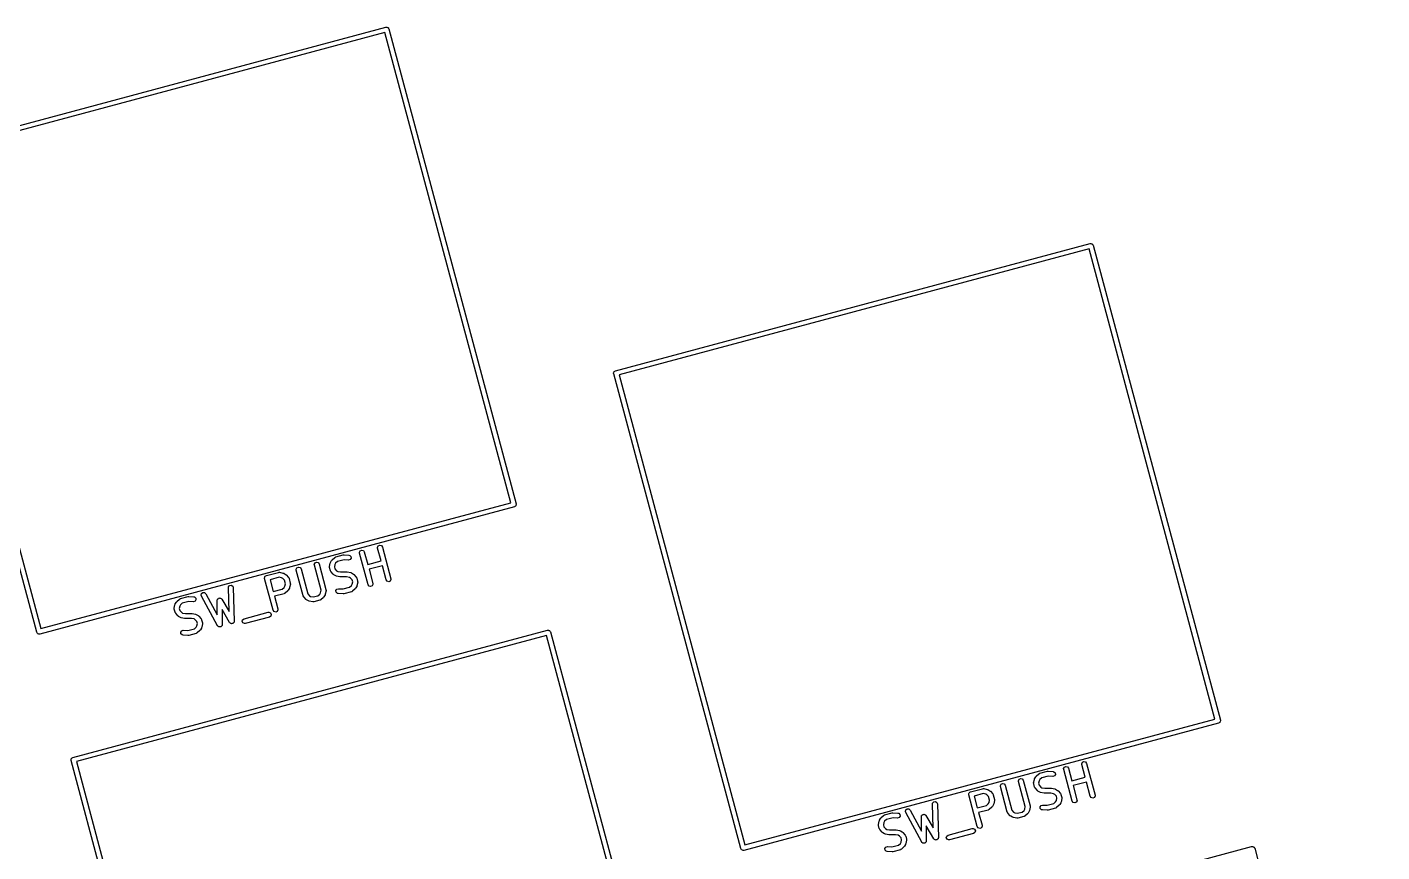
# Model space of a CAD drawing. Extents: x 43 to 269, y -130 to -26.
# Drawn here: x 222.45 to 263.8, y -51.71 to -26.55 of the extents above; entities that cross this region are included whole.
import ezdxf

# ---------------------------------------------------------------- set-up
doc = ezdxf.new("R2010")
doc.units = 0
doc.layers.add('BLACK', color=7, linetype='CONTINUOUS')

msp = doc.modelspace()

# ---------------------------------------------------------------- linework, layer by layer
at = {"layer": 'BLACK', "linetype": 'CONTINUOUS'}
for p, q in [((218.91, -30.4312), (233.399, -26.5489)), ((233.366, -26.7132), (219.022, -30.5567)), ((237.209, -41.0572), (233.366, -26.7132)), ((233.399, -26.5489), (233.409, -26.548)), ((233.409, -26.548), (233.412, -26.5466)), ((233.412, -26.5466), (233.415, -26.5475)), ((233.415, -26.5475), (233.425, -26.5466)), ((233.425, -26.5466), (233.443, -26.5549)), ((233.443, -26.5549), (233.462, -26.5599)), ((233.462, -26.5599), (233.466, -26.5655)), ((233.466, -26.5655), (233.472, -26.5683)), ((233.472, -26.5683), (233.48, -26.586)), ((233.48, -26.586), (233.491, -26.6019)), ((233.491, -26.6019), (237.373, -41.0908)), ((222.74, -45.0119), (218.857, -30.5231)), ((219.022, -30.5567), (222.865, -44.9007)), ((240.401, -37.0319), (254.89, -33.1496)), ((254.856, -33.3139), (240.512, -37.1574)), ((258.7, -47.6579), (254.856, -33.3139)), ((254.89, -33.1496), (254.9, -33.1488)), ((254.9, -33.1488), (254.903, -33.1474)), ((254.903, -33.1474), (254.906, -33.1482)), ((254.906, -33.1482), (254.916, -33.1474)), ((254.916, -33.1474), (254.934, -33.1556)), ((254.934, -33.1556), (254.952, -33.1606)), ((254.952, -33.1606), (254.956, -33.1662)), ((254.956, -33.1662), (254.962, -33.169)), ((254.962, -33.169), (254.971, -33.1867)), ((254.971, -33.1867), (254.982, -33.2027)), ((254.982, -33.2027), (258.864, -47.6916)), ((240.346, -37.0978), (240.354, -37.0802)), ((240.347, -37.1077), (240.346, -37.0978)), ((240.346, -37.1109), (240.347, -37.1077)), ((240.347, -37.1139), (240.346, -37.1109)), ((240.348, -37.1238), (240.347, -37.1139)), ((244.23, -51.6127), (240.348, -37.1238)), ((240.354, -37.0802), (240.359, -37.0613)), ((240.359, -37.0613), (240.365, -37.0575)), ((240.365, -37.0575), (240.367, -37.0513)), ((240.367, -37.0513), (240.385, -37.0431)), ((240.385, -37.0431), (240.401, -37.0319)), ((240.512, -37.1574), (244.356, -51.5014)), ((237.32, -41.1827), (222.831, -45.065)), ((222.865, -44.9007), (237.209, -41.0572)), ((237.336, -41.1715), (237.32, -41.1827)), ((237.354, -41.1633), (237.336, -41.1715)), ((237.357, -41.1571), (237.354, -41.1633)), ((237.362, -41.1533), (237.357, -41.1571)), ((237.367, -41.1344), (237.362, -41.1533)), ((237.376, -41.1168), (237.367, -41.1344)), ((237.373, -41.0908), (237.374, -41.1007)), ((237.374, -41.1007), (237.376, -41.1037)), ((237.376, -41.1037), (237.375, -41.1069)), ((237.375, -41.1069), (237.376, -41.1168)), ((232.591, -42.571), (232.613, -42.5245)), ((232.593, -42.597), (232.591, -42.571)), ((232.613, -42.5245), (232.659, -42.5029)), ((232.659, -42.5029), (232.709, -42.5161)), ((232.709, -42.5161), (232.738, -42.5582)), ((232.738, -42.5582), (232.842, -42.9457)), ((233.143, -42.4231), (233.165, -42.3766)), ((233.145, -42.4491), (233.143, -42.4231)), ((233.249, -42.8366), (233.145, -42.4491)), ((233.165, -42.3766), (233.211, -42.355)), ((233.211, -42.355), (233.261, -42.3682)), ((233.261, -42.3682), (233.29, -42.4103)), ((233.29, -42.4103), (233.549, -43.3762)), ((231.211, -42.9408), (231.233, -42.8943)), ((231.213, -42.9667), (231.211, -42.9408)), ((231.418, -43.7316), (231.213, -42.9667)), ((231.233, -42.8943), (231.279, -42.8726)), ((231.279, -42.8726), (231.329, -42.8859)), ((231.329, -42.8859), (231.358, -42.9279)), ((231.358, -42.9279), (231.568, -43.7098)), ((231.676, -43.0053), (231.697, -42.901)), ((231.697, -42.901), (231.705, -42.8802)), ((231.705, -42.8786), (231.739, -42.8202)), ((231.705, -42.8802), (231.705, -42.8786)), ((231.739, -42.8202), (231.753, -42.8031)), ((231.753, -42.8031), (231.754, -42.8016)), ((231.754, -42.8016), (231.834, -42.731)), ((231.841, -42.943), (231.826, -43.0181)), ((231.834, -42.731), (231.856, -42.7173)), ((231.863, -42.9058), (231.841, -42.943)), ((231.856, -42.7173), (231.861, -42.7172)), ((231.861, -42.7172), (231.864, -42.7146)), ((231.92, -42.855), (231.863, -42.9058)), ((231.864, -42.7146), (232.094, -42.653)), ((232.121, -42.8011), (231.92, -42.855)), ((232.094, -42.653), (232.117, -42.6511)), ((232.117, -42.6511), (232.118, -42.6506)), ((232.118, -42.6506), (232.268, -42.6596)), ((232.26, -42.8094), (232.121, -42.8011)), ((232.309, -42.7947), (232.26, -42.8094)), ((232.268, -42.6596), (232.294, -42.6657)), ((232.294, -42.6657), (232.331, -42.7009)), ((232.337, -42.7519), (232.309, -42.7947)), ((232.331, -42.7009), (232.337, -42.7519)), ((232.852, -43.5629), (232.593, -42.597)), ((232.842, -42.9457), (233.249, -42.8366)), ((233.288, -42.9815), (232.881, -43.0906)), ((233.404, -43.415), (233.288, -42.9815)), ((229.693, -43.3475), (229.701, -43.3298)), ((229.694, -43.3573), (229.693, -43.3475)), ((229.693, -43.3606), (229.694, -43.3573)), ((229.695, -43.3636), (229.693, -43.3606)), ((229.695, -43.3734), (229.695, -43.3636)), ((229.954, -44.3394), (229.695, -43.3734)), ((229.701, -43.3298), (229.706, -43.311)), ((229.706, -43.311), (229.712, -43.3071)), ((229.712, -43.3071), (229.715, -43.301)), ((229.715, -43.301), (229.732, -43.2928)), ((229.732, -43.2928), (229.748, -43.2816)), ((229.748, -43.2816), (230.116, -43.183)), ((230.138, -43.3325), (229.86, -43.4071)), ((229.86, -43.4071), (229.956, -43.7681)), ((230.116, -43.183), (230.142, -43.1807)), ((230.213, -43.3478), (230.138, -43.3325)), ((230.142, -43.1807), (230.146, -43.1826)), ((230.146, -43.1826), (230.151, -43.182)), ((230.151, -43.182), (230.255, -43.2033)), ((230.25, -43.3693), (230.213, -43.3478)), ((230.301, -43.4266), (230.25, -43.3693)), ((230.255, -43.2033), (230.276, -43.2115)), ((230.276, -43.2115), (230.278, -43.2118)), ((230.278, -43.2118), (230.336, -43.2455)), ((230.336, -43.2455), (230.353, -43.2599)), ((230.353, -43.2599), (230.355, -43.2607)), ((230.355, -43.2607), (230.425, -43.3404)), ((230.425, -43.3404), (230.439, -43.3625)), ((230.439, -43.3625), (230.439, -43.367)), ((230.439, -43.367), (230.442, -43.3707)), ((230.442, -43.3707), (230.479, -43.5087)), ((230.659, -43.0887), (230.681, -43.0422)), ((230.661, -43.1146), (230.659, -43.0887)), ((230.871, -43.8966), (230.661, -43.1146)), ((230.681, -43.0422), (230.727, -43.0205)), ((230.727, -43.0205), (230.777, -43.0338)), ((230.777, -43.0338), (230.806, -43.0758)), ((230.806, -43.0758), (231.011, -43.8406)), ((231.674, -43.0138), (231.676, -43.0098)), ((231.677, -43.0398), (231.674, -43.0138)), ((231.676, -43.0098), (231.676, -43.0053)), ((231.701, -43.1318), (231.677, -43.0398)), ((231.704, -43.1354), (231.701, -43.1318)), ((231.704, -43.1399), (231.704, -43.1354)), ((231.718, -43.1621), (231.704, -43.1399)), ((231.788, -43.2418), (231.718, -43.1621)), ((231.79, -43.2426), (231.788, -43.2418)), ((231.807, -43.257), (231.79, -43.2426)), ((231.865, -43.2907), (231.807, -43.257)), ((231.826, -43.0181), (231.842, -43.0759)), ((231.842, -43.0759), (231.892, -43.1332)), ((231.867, -43.2909), (231.865, -43.2907)), ((231.888, -43.2992), (231.867, -43.2909)), ((231.992, -43.3205), (231.888, -43.2992)), ((231.892, -43.1332), (231.93, -43.1547)), ((231.93, -43.1547), (232.014, -43.1719)), ((231.995, -43.32), (231.992, -43.3205)), ((232.008, -43.322), (231.995, -43.32)), ((232.196, -43.3189), (232.008, -43.322)), ((232.014, -43.1719), (232.202, -43.1688)), ((232.281, -43.3361), (232.196, -43.3189)), ((232.202, -43.1688), (232.215, -43.1708)), ((232.215, -43.1708), (232.218, -43.1703)), ((232.218, -43.1703), (232.323, -43.1916)), ((232.318, -43.3576), (232.281, -43.3361)), ((232.369, -43.4149), (232.318, -43.3576)), ((232.323, -43.1916), (232.343, -43.1999)), ((232.343, -43.1999), (232.345, -43.2001)), ((232.345, -43.2001), (232.403, -43.2338)), ((232.384, -43.4727), (232.369, -43.4149)), ((232.403, -43.2338), (232.421, -43.2482)), ((232.421, -43.2482), (232.422, -43.249)), ((232.422, -43.249), (232.493, -43.3287)), ((232.493, -43.3287), (232.506, -43.3509)), ((232.506, -43.3509), (232.506, -43.3554)), ((232.506, -43.3554), (232.509, -43.359)), ((232.509, -43.359), (232.534, -43.451)), ((232.881, -43.0906), (232.997, -43.5241)), ((233.433, -43.457), (233.404, -43.415)), ((233.551, -43.4021), (233.529, -43.4486)), ((233.549, -43.3762), (233.551, -43.4021)), ((227.772, -43.8324), (227.812, -43.8005)), ((227.812, -43.8005), (227.864, -43.8019)), ((227.864, -43.8019), (227.902, -43.836)), ((228.589, -43.6519), (228.593, -43.6262)), ((228.609, -44.3824), (228.589, -43.6519)), ((228.593, -43.6262), (228.625, -43.5859)), ((228.625, -43.5859), (228.675, -43.5756)), ((228.675, -43.5756), (228.72, -43.6)), ((228.72, -43.6), (228.739, -43.6477)), ((228.739, -43.6477), (228.768, -44.6753)), ((229.956, -43.7681), (230.235, -43.6935)), ((230.235, -43.6935), (230.292, -43.6427)), ((230.292, -43.6427), (230.314, -43.6055)), ((230.321, -43.8175), (230.299, -43.8311)), ((230.329, -43.5304), (230.301, -43.4266)), ((230.314, -43.6055), (230.329, -43.5304)), ((230.401, -43.7469), (230.321, -43.8175)), ((230.402, -43.7454), (230.401, -43.7469)), ((230.416, -43.7282), (230.402, -43.7454)), ((230.45, -43.6699), (230.416, -43.7282)), ((230.458, -43.6475), (230.45, -43.6683)), ((230.45, -43.6683), (230.45, -43.6699)), ((230.48, -43.5431), (230.458, -43.6475)), ((230.479, -43.5087), (230.481, -43.5346)), ((230.481, -43.5346), (230.479, -43.5387)), ((230.479, -43.5387), (230.48, -43.5431)), ((231.381, -43.8438), (231.403, -43.8066)), ((231.403, -43.8066), (231.418, -43.7316)), ((231.569, -43.7443), (231.547, -43.8486)), ((231.568, -43.7098), (231.57, -43.7358)), ((231.57, -43.7358), (231.568, -43.7399)), ((231.568, -43.7399), (231.569, -43.7443)), ((231.873, -43.7389), (231.902, -43.6961)), ((231.879, -43.7899), (231.873, -43.7389)), ((231.916, -43.8251), (231.879, -43.7899)), ((231.902, -43.6961), (231.951, -43.6815)), ((231.942, -43.8312), (231.916, -43.8251)), ((231.951, -43.6815), (232.089, -43.6897)), ((232.089, -43.6897), (232.29, -43.6359)), ((232.346, -43.7762), (232.116, -43.8378)), ((232.29, -43.6359), (232.347, -43.585)), ((232.35, -43.7736), (232.346, -43.7762)), ((232.347, -43.585), (232.369, -43.5478)), ((232.354, -43.7735), (232.35, -43.7736)), ((232.376, -43.7598), (232.354, -43.7735)), ((232.369, -43.5478), (232.384, -43.4727)), ((232.456, -43.6892), (232.376, -43.7598)), ((232.457, -43.6877), (232.456, -43.6892)), ((232.471, -43.6706), (232.457, -43.6877)), ((232.505, -43.6123), (232.471, -43.6706)), ((232.513, -43.5898), (232.505, -43.6106)), ((232.505, -43.6106), (232.505, -43.6123)), ((232.535, -43.4855), (232.513, -43.5898)), ((232.534, -43.451), (232.536, -43.477)), ((232.536, -43.477), (232.534, -43.481)), ((232.534, -43.481), (232.535, -43.4855)), ((232.881, -43.6049), (232.852, -43.5629)), ((232.931, -43.6182), (232.881, -43.6049)), ((232.977, -43.5965), (232.931, -43.6182)), ((232.999, -43.55), (232.977, -43.5965)), ((232.997, -43.5241), (232.999, -43.55)), ((233.483, -43.4703), (233.433, -43.457)), ((233.529, -43.4486), (233.483, -43.4703)), ((226.938, -44.2748), (226.959, -44.1705)), ((226.959, -44.1705), (226.967, -44.1496)), ((226.967, -44.1496), (226.968, -44.148)), ((226.968, -44.148), (227.001, -44.0897)), ((227.001, -44.0897), (227.016, -44.0725)), ((227.016, -44.0725), (227.017, -44.0711)), ((227.017, -44.0711), (227.096, -44.0004)), ((227.104, -44.2125), (227.088, -44.2875)), ((227.096, -44.0004), (227.118, -43.9868)), ((227.125, -44.1752), (227.104, -44.2125)), ((227.118, -43.9868), (227.123, -43.9867)), ((227.123, -43.9867), (227.127, -43.9841)), ((227.183, -44.1244), (227.125, -44.1752)), ((227.127, -43.9841), (227.357, -43.9225)), ((227.384, -44.0705), (227.183, -44.1244)), ((227.357, -43.9225), (227.379, -43.9205)), ((227.379, -43.9205), (227.381, -43.92)), ((227.381, -43.92), (227.531, -43.9291)), ((227.522, -44.0788), (227.384, -44.0705)), ((227.571, -44.0642), (227.522, -44.0788)), ((227.531, -43.9291), (227.556, -43.9351)), ((227.556, -43.9351), (227.593, -43.9704)), ((227.599, -44.0214), (227.571, -44.0642)), ((227.593, -43.9704), (227.599, -44.0214)), ((227.762, -43.8826), (227.772, -43.8324)), ((227.77, -43.9073), (227.762, -43.8826)), ((228.259, -44.8116), (227.77, -43.9073)), ((227.902, -43.836), (228.249, -44.4788)), ((228.249, -44.0368), (228.253, -44.0112)), ((228.249, -44.4788), (228.249, -44.0368)), ((228.253, -44.0112), (228.258, -44.0059)), ((228.258, -44.0059), (228.259, -43.9991)), ((228.259, -43.9991), (228.274, -43.9867)), ((228.274, -43.9867), (228.286, -43.9718)), ((228.286, -43.9718), (228.293, -43.9706)), ((228.293, -43.9706), (228.298, -43.9662)), ((228.298, -43.9662), (228.318, -43.9662)), ((228.318, -43.9662), (228.337, -43.9628)), ((228.337, -43.9628), (228.343, -43.9663)), ((228.343, -43.9663), (228.35, -43.9663)), ((228.35, -43.9663), (228.365, -43.9788)), ((228.365, -43.9788), (228.381, -43.9884)), ((228.381, -43.9884), (228.384, -43.9949)), ((228.384, -43.9949), (228.389, -43.9993)), ((228.389, -43.9993), (228.609, -44.3824)), ((230.291, -43.8338), (229.995, -43.913)), ((229.995, -43.913), (230.099, -44.3005)), ((230.294, -43.8313), (230.291, -43.8338)), ((230.299, -43.8311), (230.294, -43.8313)), ((230.873, -43.9002), (230.871, -43.8966)), ((230.874, -43.9047), (230.873, -43.9002)), ((230.887, -43.9269), (230.874, -43.9047)), ((230.958, -44.0066), (230.887, -43.9269)), ((230.959, -44.0074), (230.958, -44.0066)), ((230.976, -44.0218), (230.959, -44.0074)), ((231.035, -44.0554), (230.976, -44.0218)), ((231.011, -43.8406), (231.062, -43.8979)), ((231.036, -44.0557), (231.035, -44.0554)), ((231.057, -44.064), (231.036, -44.0557)), ((231.162, -44.0853), (231.057, -44.064)), ((231.062, -43.8979), (231.099, -43.9195)), ((231.099, -43.9195), (231.174, -43.9348)), ((231.166, -44.0847), (231.162, -44.0853)), ((231.17, -44.0865), (231.166, -44.0847)), ((231.196, -44.0843), (231.17, -44.0865)), ((231.174, -43.9348), (231.324, -43.8947)), ((231.38, -44.035), (231.196, -44.0843)), ((231.324, -43.8947), (231.381, -43.8438)), ((231.384, -44.0324), (231.38, -44.035)), ((231.388, -44.0323), (231.384, -44.0324)), ((231.41, -44.0187), (231.388, -44.0323)), ((231.49, -43.948), (231.41, -44.0187)), ((231.491, -43.9466), (231.49, -43.948)), ((231.505, -43.9294), (231.491, -43.9466)), ((231.539, -43.8711), (231.505, -43.9294)), ((231.547, -43.8486), (231.539, -43.8695)), ((231.539, -43.8695), (231.539, -43.8711)), ((232.092, -43.8402), (231.942, -43.8312)), ((232.094, -43.8397), (232.092, -43.8402)), ((232.116, -43.8378), (232.094, -43.8397)), ((226.937, -44.2833), (226.939, -44.2792)), ((226.939, -44.3092), (226.937, -44.2833)), ((226.939, -44.2792), (226.938, -44.2748)), ((226.964, -44.4012), (226.939, -44.3092)), ((226.966, -44.4049), (226.964, -44.4012)), ((226.966, -44.4094), (226.966, -44.4049)), ((226.98, -44.4316), (226.966, -44.4094)), ((227.051, -44.5112), (226.98, -44.4316)), ((227.052, -44.512), (227.051, -44.5112)), ((227.069, -44.5264), (227.052, -44.512)), ((227.127, -44.5601), (227.069, -44.5264)), ((227.088, -44.2875), (227.104, -44.3453)), ((227.104, -44.3453), (227.155, -44.4026)), ((227.129, -44.5604), (227.127, -44.5601)), ((227.15, -44.5686), (227.129, -44.5604)), ((227.254, -44.59), (227.15, -44.5686)), ((227.155, -44.4026), (227.192, -44.4241)), ((227.192, -44.4241), (227.276, -44.4414)), ((227.258, -44.5895), (227.254, -44.59)), ((227.271, -44.5915), (227.258, -44.5895)), ((227.459, -44.5883), (227.271, -44.5915)), ((227.276, -44.4414), (227.464, -44.4382)), ((227.543, -44.6056), (227.459, -44.5883)), ((227.464, -44.4382), (227.477, -44.4402)), ((227.477, -44.4402), (227.481, -44.4397)), ((227.481, -44.4397), (227.585, -44.4611)), ((227.58, -44.6271), (227.543, -44.6056)), ((227.631, -44.6844), (227.58, -44.6271)), ((227.585, -44.4611), (227.606, -44.4693)), ((227.606, -44.4693), (227.607, -44.4696)), ((227.607, -44.4696), (227.666, -44.5033)), ((227.666, -44.5033), (227.683, -44.5177)), ((227.683, -44.5177), (227.684, -44.5185)), ((227.684, -44.5185), (227.755, -44.5981)), ((227.755, -44.5981), (227.769, -44.6203)), ((227.769, -44.6203), (227.769, -44.6248)), ((227.769, -44.6248), (227.771, -44.6285)), ((227.771, -44.6285), (227.796, -44.7205)), ((228.628, -44.7148), (228.399, -44.3179)), ((228.399, -44.3179), (228.4, -44.7759)), ((229.011, -44.6773), (229.024, -44.6277)), ((229.024, -44.6277), (229.066, -44.5983)), ((229.066, -44.5983), (229.802, -44.4011)), ((229.841, -44.546), (229.105, -44.7432)), ((229.802, -44.4011), (229.828, -44.3989)), ((229.828, -44.3989), (229.874, -44.4205)), ((229.883, -44.5166), (229.841, -44.546)), ((229.874, -44.4205), (229.896, -44.467)), ((229.896, -44.467), (229.883, -44.5166)), ((229.984, -44.3814), (229.954, -44.3394)), ((230.033, -44.3947), (229.984, -44.3814)), ((230.08, -44.373), (230.033, -44.3947)), ((230.101, -44.3265), (230.08, -44.373)), ((230.099, -44.3005), (230.101, -44.3265)), ((222.751, -45.0279), (222.74, -45.0119)), ((222.759, -45.0456), (222.751, -45.0279)), ((222.765, -45.0484), (222.759, -45.0456)), ((222.769, -45.054), (222.765, -45.0484)), ((222.788, -45.059), (222.769, -45.054)), ((222.806, -45.0672), (222.788, -45.059)), ((222.815, -45.0664), (222.806, -45.0672)), ((222.819, -45.0672), (222.815, -45.0664)), ((222.822, -45.0658), (222.819, -45.0672)), ((222.831, -45.065), (222.822, -45.0658)), ((223.841, -48.8321), (238.33, -44.9498)), ((227.136, -45.0083), (227.164, -44.9655)), ((227.141, -45.0593), (227.136, -45.0083)), ((227.179, -45.0946), (227.141, -45.0593)), ((227.164, -44.9655), (227.213, -44.9509)), ((227.213, -44.9509), (227.351, -44.9592)), ((227.351, -44.9592), (227.552, -44.9053)), ((227.608, -45.0456), (227.378, -45.1072)), ((227.552, -44.9053), (227.61, -44.8545)), ((227.612, -45.043), (227.608, -45.0456)), ((227.61, -44.8545), (227.631, -44.8172)), ((227.616, -45.0429), (227.612, -45.043)), ((227.639, -45.0293), (227.616, -45.0429)), ((227.647, -44.7422), (227.631, -44.6844)), ((227.631, -44.8172), (227.647, -44.7422)), ((227.718, -44.9586), (227.639, -45.0293)), ((227.719, -44.9572), (227.718, -44.9586)), ((227.733, -44.94), (227.719, -44.9572)), ((227.767, -44.8817), (227.733, -44.94)), ((227.776, -44.8592), (227.767, -44.8801)), ((227.767, -44.8801), (227.767, -44.8817)), ((227.797, -44.7549), (227.776, -44.8592)), ((227.796, -44.7205), (227.798, -44.7464)), ((227.798, -44.7464), (227.796, -44.7505)), ((227.796, -44.7505), (227.797, -44.7549)), ((228.265, -44.8169), (228.259, -44.8116)), ((228.267, -44.8242), (228.265, -44.8169)), ((228.283, -44.8334), (228.267, -44.8242)), ((228.297, -44.8457), (228.283, -44.8334)), ((228.305, -44.8459), (228.297, -44.8457)), ((228.312, -44.8498), (228.305, -44.8459)), ((228.33, -44.8466), (228.312, -44.8498)), ((228.348, -44.8471), (228.33, -44.8466)), ((228.355, -44.8422), (228.348, -44.8471)), ((228.362, -44.8409), (228.355, -44.8422)), ((228.374, -44.8267), (228.362, -44.8409)), ((228.389, -44.8153), (228.374, -44.8267)), ((228.39, -44.8076), (228.389, -44.8153)), ((228.395, -44.8015), (228.39, -44.8076)), ((228.4, -44.7759), (228.395, -44.8015)), ((228.634, -44.7199), (228.628, -44.7148)), ((228.637, -44.7272), (228.634, -44.7199)), ((228.653, -44.7359), (228.637, -44.7272)), ((228.667, -44.7478), (228.653, -44.7359)), ((228.675, -44.7478), (228.667, -44.7478)), ((228.682, -44.7516), (228.675, -44.7478)), ((228.7, -44.7479), (228.682, -44.7516)), ((228.718, -44.7479), (228.7, -44.7479)), ((228.724, -44.7428), (228.718, -44.7479)), ((228.732, -44.7412), (228.724, -44.7428)), ((228.744, -44.7268), (228.732, -44.7412)), ((228.758, -44.7149), (228.744, -44.7268)), ((228.759, -44.7072), (228.758, -44.7149)), ((228.764, -44.701), (228.759, -44.7072)), ((228.768, -44.6753), (228.764, -44.701)), ((229.032, -44.7238), (229.011, -44.6773)), ((229.079, -44.7455), (229.032, -44.7238)), ((229.105, -44.7432), (229.079, -44.7455)), ((238.33, -44.9498), (238.34, -44.9489)), ((238.34, -44.9489), (238.343, -44.9475)), ((238.343, -44.9475), (238.346, -44.9484)), ((238.346, -44.9484), (238.356, -44.9475)), ((238.356, -44.9475), (238.373, -44.9558)), ((238.373, -44.9558), (238.392, -44.9608)), ((238.392, -44.9608), (238.396, -44.9663)), ((238.396, -44.9663), (238.402, -44.9692)), ((238.402, -44.9692), (238.41, -44.9869)), ((238.41, -44.9869), (238.422, -45.0028)), ((238.422, -45.0028), (242.304, -59.4917)), ((238.296, -45.1141), (223.952, -48.9576)), ((227.204, -45.1006), (227.179, -45.0946)), ((227.354, -45.1097), (227.204, -45.1006)), ((227.356, -45.1092), (227.354, -45.1097)), ((227.378, -45.1072), (227.356, -45.1092)), ((242.14, -59.4581), (238.296, -45.1141)), ((258.811, -47.7834), (244.322, -51.6657)), ((244.356, -51.5014), (258.7, -47.6579)), ((258.827, -47.7722), (258.811, -47.7834)), ((258.845, -47.764), (258.827, -47.7722)), ((258.848, -47.7579), (258.845, -47.764)), ((258.853, -47.754), (258.848, -47.7579)), ((258.858, -47.7352), (258.853, -47.754)), ((258.866, -47.7175), (258.858, -47.7352)), ((258.864, -47.6916), (258.865, -47.7014)), ((258.865, -47.7014), (258.866, -47.7044)), ((258.866, -47.7044), (258.865, -47.7076)), ((258.865, -47.7076), (258.866, -47.7175)), ((223.786, -48.898), (223.794, -48.8803)), ((223.786, -48.9078), (223.786, -48.898)), ((223.786, -48.9111), (223.786, -48.9078)), ((223.787, -48.9141), (223.786, -48.9111)), ((223.788, -48.9239), (223.787, -48.9141)), ((227.67, -63.4128), (223.788, -48.9239)), ((223.794, -48.8803), (223.799, -48.8615)), ((223.799, -48.8615), (223.804, -48.8576)), ((223.804, -48.8576), (223.807, -48.8515)), ((223.807, -48.8515), (223.825, -48.8433)), ((223.825, -48.8433), (223.841, -48.8321)), ((223.952, -48.9576), (227.796, -63.3016)), ((254.082, -49.1718), (254.103, -49.1253)), ((254.084, -49.1977), (254.082, -49.1718)), ((254.343, -50.1636), (254.084, -49.1977)), ((254.103, -49.1253), (254.15, -49.1036)), ((254.15, -49.1036), (254.199, -49.1169)), ((254.199, -49.1169), (254.229, -49.1589)), ((254.229, -49.1589), (254.333, -49.5464)), ((254.634, -49.0239), (254.655, -48.9774)), ((254.636, -49.0498), (254.634, -49.0239)), ((254.74, -49.4373), (254.636, -49.0498)), ((254.655, -48.9774), (254.702, -48.9557)), ((254.702, -48.9557), (254.751, -48.969)), ((254.751, -48.969), (254.781, -49.011)), ((254.781, -49.011), (255.04, -49.9769)), ((252.702, -49.5415), (252.723, -49.495)), ((252.704, -49.5674), (252.702, -49.5415)), ((252.909, -50.3323), (252.704, -49.5674)), ((252.723, -49.495), (252.77, -49.4733)), ((252.77, -49.4733), (252.819, -49.4866)), ((252.819, -49.4866), (252.849, -49.5286)), ((252.849, -49.5286), (253.058, -50.3106)), ((253.165, -49.6146), (253.167, -49.6105)), ((253.167, -49.6405), (253.165, -49.6146)), ((253.166, -49.6061), (253.188, -49.5017)), ((253.167, -49.6105), (253.166, -49.6061)), ((253.188, -49.5017), (253.196, -49.4809)), ((253.196, -49.4793), (253.23, -49.421)), ((253.196, -49.4809), (253.196, -49.4793)), ((253.23, -49.421), (253.244, -49.4038)), ((253.244, -49.4038), (253.245, -49.4023)), ((253.245, -49.4023), (253.325, -49.3317)), ((253.332, -49.5437), (253.317, -49.6188)), ((253.317, -49.6188), (253.332, -49.6766)), ((253.325, -49.3317), (253.347, -49.3181)), ((253.354, -49.5065), (253.332, -49.5437)), ((253.347, -49.3181), (253.351, -49.3179)), ((253.351, -49.3179), (253.355, -49.3154)), ((253.411, -49.4557), (253.354, -49.5065)), ((253.355, -49.3154), (253.585, -49.2537)), ((253.612, -49.4018), (253.411, -49.4557)), ((253.585, -49.2537), (253.607, -49.2518)), ((253.607, -49.2518), (253.609, -49.2513)), ((253.609, -49.2513), (253.759, -49.2603)), ((253.75, -49.4101), (253.612, -49.4018)), ((253.799, -49.3954), (253.75, -49.4101)), ((253.759, -49.2603), (253.784, -49.2664)), ((253.784, -49.2664), (253.822, -49.3017)), ((253.828, -49.3526), (253.799, -49.3954)), ((253.822, -49.3017), (253.828, -49.3526)), ((254.333, -49.5464), (254.74, -49.4373)), ((254.778, -49.5822), (254.371, -49.6913)), ((254.895, -50.0157), (254.778, -49.5822)), ((251.184, -49.9482), (251.192, -49.9305)), ((251.185, -49.9581), (251.184, -49.9482)), ((251.184, -49.9613), (251.185, -49.9581)), ((251.185, -49.9643), (251.184, -49.9613)), ((251.186, -49.9742), (251.185, -49.9643)), ((251.445, -50.9401), (251.186, -49.9742)), ((251.192, -49.9305), (251.197, -49.9117)), ((251.197, -49.9117), (251.203, -49.9078)), ((251.203, -49.9078), (251.205, -49.9017)), ((251.205, -49.9017), (251.223, -49.8935)), ((251.223, -49.8935), (251.239, -49.8823)), ((251.239, -49.8823), (251.607, -49.7837)), ((251.629, -49.9332), (251.35, -50.0078)), ((251.35, -50.0078), (251.447, -50.3689)), ((251.607, -49.7837), (251.633, -49.7814)), ((251.704, -49.9485), (251.629, -49.9332)), ((251.633, -49.7814), (251.637, -49.7833)), ((251.637, -49.7833), (251.642, -49.7827)), ((251.642, -49.7827), (251.746, -49.804)), ((251.741, -49.97), (251.704, -49.9485)), ((251.792, -50.0273), (251.741, -49.97)), ((251.746, -49.804), (251.767, -49.8123)), ((251.767, -49.8123), (251.768, -49.8125)), ((251.768, -49.8125), (251.827, -49.8462)), ((251.82, -50.1311), (251.792, -50.0273)), ((251.827, -49.8462), (251.844, -49.8606)), ((251.844, -49.8606), (251.845, -49.8614)), ((251.845, -49.8614), (251.916, -49.9411)), ((251.916, -49.9411), (251.93, -49.9633)), ((251.93, -49.9633), (251.93, -49.9678)), ((251.93, -49.9678), (251.932, -49.9714)), ((251.932, -49.9714), (251.969, -50.1094)), ((252.15, -49.6894), (252.171, -49.6429)), ((252.152, -49.7153), (252.15, -49.6894)), ((252.362, -50.4973), (252.152, -49.7153)), ((252.171, -49.6429), (252.218, -49.6212)), ((252.218, -49.6212), (252.267, -49.6345)), ((252.267, -49.6345), (252.297, -49.6765)), ((252.297, -49.6765), (252.502, -50.4414)), ((253.192, -49.7325), (253.167, -49.6405)), ((253.194, -49.7362), (253.192, -49.7325)), ((253.195, -49.7407), (253.194, -49.7362)), ((253.208, -49.7628), (253.195, -49.7407)), ((253.279, -49.8425), (253.208, -49.7628)), ((253.28, -49.8433), (253.279, -49.8425)), ((253.297, -49.8577), (253.28, -49.8433)), ((253.356, -49.8914), (253.297, -49.8577)), ((253.332, -49.6766), (253.383, -49.7339)), ((253.357, -49.8917), (253.356, -49.8914)), ((253.378, -49.8999), (253.357, -49.8917)), ((253.483, -49.9213), (253.378, -49.8999)), ((253.383, -49.7339), (253.42, -49.7554)), ((253.42, -49.7554), (253.505, -49.7726)), ((253.486, -49.9207), (253.483, -49.9213)), ((253.499, -49.9228), (253.486, -49.9207)), ((253.687, -49.9196), (253.499, -49.9228)), ((253.505, -49.7726), (253.693, -49.7695)), ((253.771, -49.9369), (253.687, -49.9196)), ((253.693, -49.7695), (253.705, -49.7715)), ((253.705, -49.7715), (253.709, -49.771)), ((253.709, -49.771), (253.813, -49.7923)), ((253.809, -49.9584), (253.771, -49.9369)), ((253.859, -50.0157), (253.809, -49.9584)), ((253.813, -49.7923), (253.834, -49.8006)), ((253.834, -49.8006), (253.836, -49.8009)), ((253.836, -49.8009), (253.894, -49.8345)), ((253.875, -50.0735), (253.859, -50.0157)), ((253.894, -49.8345), (253.911, -49.849)), ((253.911, -49.849), (253.913, -49.8497)), ((253.913, -49.8497), (253.983, -49.9294)), ((253.983, -49.9294), (253.997, -49.9516)), ((253.997, -49.9516), (253.997, -49.9561)), ((253.997, -49.9561), (254, -49.9597)), ((254, -49.9597), (254.024, -50.0517)), ((254.371, -49.6913), (254.488, -50.1248)), ((254.924, -50.0578), (254.895, -50.0157)), ((255.042, -50.0029), (255.02, -50.0494)), ((255.04, -49.9769), (255.042, -50.0029)), ((249.252, -50.4833), (249.263, -50.4331)), ((249.263, -50.4331), (249.303, -50.4012)), ((249.303, -50.4012), (249.354, -50.4027)), ((249.354, -50.4027), (249.393, -50.4367)), ((249.393, -50.4367), (249.74, -51.0795)), ((250.08, -50.2526), (250.083, -50.2269)), ((250.1, -50.9831), (250.08, -50.2526)), ((250.083, -50.2269), (250.115, -50.1867)), ((250.115, -50.1867), (250.166, -50.1763)), ((250.166, -50.1763), (250.211, -50.2007)), ((250.211, -50.2007), (250.23, -50.2484)), ((250.23, -50.2484), (250.258, -51.276)), ((251.447, -50.3689), (251.726, -50.2942)), ((251.781, -50.4346), (251.486, -50.5137)), ((251.726, -50.2942), (251.783, -50.2434)), ((251.785, -50.432), (251.781, -50.4346)), ((251.783, -50.2434), (251.804, -50.2062)), ((251.79, -50.4319), (251.785, -50.432)), ((251.812, -50.4182), (251.79, -50.4319)), ((251.804, -50.2062), (251.82, -50.1311)), ((251.891, -50.3476), (251.812, -50.4182)), ((251.892, -50.3461), (251.891, -50.3476)), ((251.907, -50.329), (251.892, -50.3461)), ((251.94, -50.2706), (251.907, -50.329)), ((251.941, -50.269), (251.94, -50.2706)), ((251.949, -50.2482), (251.941, -50.269)), ((251.97, -50.1439), (251.949, -50.2482)), ((251.969, -50.1094), (251.971, -50.1354)), ((251.971, -50.1354), (251.97, -50.1394)), ((251.97, -50.1394), (251.97, -50.1439)), ((252.502, -50.4414), (252.553, -50.4987)), ((252.815, -50.4954), (252.872, -50.4446)), ((252.872, -50.4446), (252.894, -50.4073)), ((252.894, -50.4073), (252.909, -50.3323)), ((253.059, -50.345), (253.038, -50.4493)), ((253.058, -50.3106), (253.061, -50.3365)), ((253.061, -50.3365), (253.059, -50.3406)), ((253.059, -50.3406), (253.059, -50.345)), ((253.364, -50.3396), (253.392, -50.2968)), ((253.37, -50.3906), (253.364, -50.3396)), ((253.407, -50.4259), (253.37, -50.3906)), ((253.392, -50.2968), (253.441, -50.2822)), ((253.432, -50.4319), (253.407, -50.4259)), ((253.583, -50.4409), (253.432, -50.4319)), ((253.441, -50.2822), (253.58, -50.2905)), ((253.58, -50.2905), (253.781, -50.2366)), ((253.584, -50.4405), (253.583, -50.4409)), ((253.607, -50.4385), (253.584, -50.4405)), ((253.837, -50.3769), (253.607, -50.4385)), ((253.781, -50.2366), (253.838, -50.1857)), ((253.84, -50.3743), (253.837, -50.3769)), ((253.838, -50.1857), (253.859, -50.1485)), ((253.845, -50.3742), (253.84, -50.3743)), ((253.867, -50.3606), (253.845, -50.3742)), ((253.859, -50.1485), (253.875, -50.0735)), ((253.947, -50.2899), (253.867, -50.3606)), ((253.962, -50.2713), (253.947, -50.2885)), ((253.947, -50.2885), (253.947, -50.2899)), ((253.995, -50.213), (253.962, -50.2713)), ((253.996, -50.2114), (253.995, -50.213)), ((254.004, -50.1905), (253.996, -50.2114)), ((254.025, -50.0862), (254.004, -50.1905)), ((254.024, -50.0517), (254.027, -50.0777)), ((254.027, -50.0777), (254.025, -50.0818)), ((254.025, -50.0818), (254.025, -50.0862)), ((254.372, -50.2057), (254.343, -50.1636)), ((254.422, -50.2189), (254.372, -50.2057)), ((254.468, -50.1972), (254.422, -50.2189)), ((254.49, -50.1508), (254.468, -50.1972)), ((254.488, -50.1248), (254.49, -50.1508)), ((254.974, -50.071), (254.924, -50.0578)), ((255.02, -50.0494), (254.974, -50.071)), ((248.429, -50.8755), (248.45, -50.7712)), ((248.45, -50.7712), (248.458, -50.7503)), ((248.458, -50.7487), (248.492, -50.6904)), ((248.458, -50.7503), (248.458, -50.7487)), ((248.492, -50.6904), (248.507, -50.6732)), ((248.507, -50.6718), (248.587, -50.6011)), ((248.507, -50.6732), (248.507, -50.6718)), ((248.594, -50.8132), (248.579, -50.8882)), ((248.587, -50.6011), (248.609, -50.5875)), ((248.616, -50.7759), (248.594, -50.8132)), ((248.609, -50.5875), (248.614, -50.5874)), ((248.614, -50.5874), (248.617, -50.5848)), ((248.673, -50.7251), (248.616, -50.7759)), ((248.617, -50.5848), (248.847, -50.5232)), ((248.874, -50.6712), (248.673, -50.7251)), ((248.847, -50.5232), (248.87, -50.5212)), ((248.87, -50.5212), (248.871, -50.5208)), ((248.871, -50.5208), (249.022, -50.5298)), ((249.013, -50.6795), (248.874, -50.6712)), ((249.062, -50.6649), (249.013, -50.6795)), ((249.022, -50.5298), (249.047, -50.5358)), ((249.047, -50.5358), (249.084, -50.5711)), ((249.09, -50.6221), (249.062, -50.6649)), ((249.084, -50.5711), (249.09, -50.6221)), ((249.261, -50.508), (249.252, -50.4833)), ((249.749, -51.4124), (249.261, -50.508)), ((249.74, -50.6375), (249.744, -50.6119)), ((249.74, -51.0795), (249.74, -50.6375)), ((249.744, -50.6119), (249.748, -50.6066)), ((249.748, -50.6066), (249.75, -50.5999)), ((249.75, -50.5999), (249.765, -50.5874)), ((249.765, -50.5874), (249.777, -50.5725)), ((249.777, -50.5725), (249.784, -50.5713)), ((249.784, -50.5713), (249.789, -50.5669)), ((249.789, -50.5669), (249.808, -50.567)), ((249.808, -50.567), (249.828, -50.5636)), ((249.828, -50.5636), (249.833, -50.567)), ((249.833, -50.567), (249.84, -50.567)), ((249.84, -50.567), (249.855, -50.5795)), ((249.855, -50.5795), (249.872, -50.5892)), ((249.872, -50.5892), (249.874, -50.5956)), ((249.874, -50.5956), (249.88, -50.6)), ((249.88, -50.6), (250.1, -50.9831)), ((251.486, -50.5137), (251.59, -50.9013)), ((252.364, -50.501), (252.362, -50.4973)), ((252.364, -50.5054), (252.364, -50.501)), ((252.378, -50.5276), (252.364, -50.5054)), ((252.449, -50.6073), (252.378, -50.5276)), ((252.45, -50.6081), (252.449, -50.6073)), ((252.467, -50.6225), (252.45, -50.6081)), ((252.525, -50.6562), (252.467, -50.6225)), ((252.527, -50.6564), (252.525, -50.6562)), ((252.548, -50.6647), (252.527, -50.6564)), ((252.652, -50.686), (252.548, -50.6647)), ((252.553, -50.4987), (252.59, -50.5202)), ((252.59, -50.5202), (252.665, -50.5355)), ((252.657, -50.6854), (252.652, -50.686)), ((252.661, -50.6873), (252.657, -50.6854)), ((252.687, -50.685), (252.661, -50.6873)), ((252.665, -50.5355), (252.815, -50.4954)), ((252.871, -50.6357), (252.687, -50.685)), ((252.874, -50.6331), (252.871, -50.6357)), ((252.879, -50.633), (252.874, -50.6331)), ((252.901, -50.6194), (252.879, -50.633)), ((252.981, -50.5487), (252.901, -50.6194)), ((252.996, -50.5301), (252.981, -50.5473)), ((252.981, -50.5473), (252.981, -50.5487)), ((253.03, -50.4718), (252.996, -50.5301)), ((253.038, -50.4493), (253.03, -50.4702)), ((253.03, -50.4702), (253.03, -50.4718)), ((248.427, -50.884), (248.429, -50.8799)), ((248.43, -50.91), (248.427, -50.884)), ((248.429, -50.8799), (248.429, -50.8755)), ((248.454, -51.0019), (248.43, -50.91)), ((248.457, -51.0056), (248.454, -51.0019)), ((248.457, -51.0101), (248.457, -51.0056)), ((248.471, -51.0323), (248.457, -51.0101)), ((248.541, -51.112), (248.471, -51.0323)), ((248.543, -51.1127), (248.541, -51.112)), ((248.56, -51.1272), (248.543, -51.1127)), ((248.618, -51.1608), (248.56, -51.1272)), ((248.579, -50.8882), (248.595, -50.946)), ((248.595, -50.946), (248.645, -51.0033)), ((248.62, -51.1611), (248.618, -51.1608)), ((248.641, -51.1693), (248.62, -51.1611)), ((248.745, -51.1907), (248.641, -51.1693)), ((248.645, -51.0033), (248.683, -51.0248)), ((248.683, -51.0248), (248.767, -51.0421)), ((248.748, -51.1902), (248.745, -51.1907)), ((248.761, -51.1922), (248.748, -51.1902)), ((248.949, -51.189), (248.761, -51.1922)), ((248.767, -51.0421), (248.955, -51.0389)), ((249.034, -51.2063), (248.949, -51.189)), ((248.955, -51.0389), (248.968, -51.041)), ((248.968, -51.041), (248.971, -51.0404)), ((248.971, -51.0404), (249.076, -51.0618)), ((249.071, -51.2278), (249.034, -51.2063)), ((249.122, -51.2851), (249.071, -51.2278)), ((249.076, -51.0618), (249.096, -51.07)), ((249.096, -51.07), (249.098, -51.0703)), ((249.098, -51.0703), (249.156, -51.104)), ((249.156, -51.104), (249.174, -51.1184)), ((249.174, -51.1184), (249.175, -51.1192)), ((249.175, -51.1192), (249.246, -51.1988)), ((249.246, -51.1988), (249.259, -51.221)), ((249.259, -51.221), (249.259, -51.2255)), ((249.259, -51.2255), (249.262, -51.2292)), ((249.262, -51.2292), (249.287, -51.3212)), ((250.118, -51.3155), (249.89, -50.9186)), ((249.89, -50.9186), (249.89, -51.3766)), ((250.501, -51.278), (250.515, -51.2285)), ((250.515, -51.2285), (250.557, -51.199)), ((250.557, -51.199), (251.293, -51.0018)), ((251.331, -51.1467), (250.595, -51.3439)), ((251.293, -51.0018), (251.319, -50.9996)), ((251.319, -50.9996), (251.365, -51.0213)), ((251.373, -51.1173), (251.331, -51.1467)), ((251.365, -51.0213), (251.387, -51.0678)), ((251.387, -51.0678), (251.373, -51.1173)), ((251.474, -50.9821), (251.445, -50.9401)), ((251.524, -50.9954), (251.474, -50.9821)), ((251.57, -50.9737), (251.524, -50.9954)), ((251.592, -50.9272), (251.57, -50.9737)), ((251.59, -50.9013), (251.592, -50.9272)), ((244.241, -51.6286), (244.23, -51.6127)), ((244.25, -51.6463), (244.241, -51.6286)), ((244.256, -51.6491), (244.25, -51.6463)), ((244.26, -51.6547), (244.256, -51.6491)), ((244.279, -51.6597), (244.26, -51.6547)), ((244.296, -51.668), (244.279, -51.6597)), ((244.306, -51.6671), (244.296, -51.668)), ((244.309, -51.668), (244.306, -51.6671)), ((244.312, -51.6666), (244.309, -51.668)), ((244.322, -51.6657), (244.312, -51.6666)), ((245.332, -55.4328), (259.82, -51.5505)), ((248.626, -51.6091), (248.655, -51.5662)), ((248.632, -51.66), (248.626, -51.6091)), ((248.669, -51.6953), (248.632, -51.66)), ((248.655, -51.5662), (248.704, -51.5516)), ((248.704, -51.5516), (248.842, -51.5599)), ((248.842, -51.5599), (249.043, -51.506)), ((249.099, -51.6463), (248.869, -51.7079)), ((249.043, -51.506), (249.1, -51.4552)), ((249.103, -51.6438), (249.099, -51.6463)), ((249.1, -51.4552), (249.122, -51.418)), ((249.107, -51.6436), (249.103, -51.6438)), ((249.129, -51.63), (249.107, -51.6436)), ((249.137, -51.3429), (249.122, -51.2851)), ((249.122, -51.418), (249.137, -51.3429)), ((249.209, -51.5594), (249.129, -51.63)), ((249.21, -51.5579), (249.209, -51.5594)), ((249.224, -51.5407), (249.21, -51.5579)), ((249.258, -51.4824), (249.224, -51.5407)), ((249.266, -51.46), (249.258, -51.4808)), ((249.258, -51.4808), (249.258, -51.4824)), ((249.288, -51.3556), (249.266, -51.46)), ((249.287, -51.3212), (249.289, -51.3471)), ((249.289, -51.3471), (249.287, -51.3512)), ((249.287, -51.3512), (249.288, -51.3556)), ((249.755, -51.4176), (249.749, -51.4124)), ((249.758, -51.425), (249.755, -51.4176)), ((249.774, -51.4342), (249.758, -51.425)), ((249.788, -51.4464), (249.774, -51.4342)), ((249.796, -51.4466), (249.788, -51.4464)), ((249.803, -51.4506), (249.796, -51.4466)), ((249.821, -51.4473), (249.803, -51.4506)), ((249.839, -51.4479), (249.821, -51.4473)), ((249.845, -51.443), (249.839, -51.4479)), ((249.853, -51.4416), (249.845, -51.443)), ((249.865, -51.4275), (249.853, -51.4416)), ((249.879, -51.416), (249.865, -51.4275)), ((249.881, -51.4083), (249.879, -51.416)), ((249.886, -51.4023), (249.881, -51.4083)), ((249.89, -51.3766), (249.886, -51.4023)), ((250.124, -51.3206), (250.118, -51.3155)), ((250.127, -51.3279), (250.124, -51.3206)), ((250.144, -51.3367), (250.127, -51.3279)), ((250.158, -51.3485), (250.144, -51.3367)), ((250.166, -51.3485), (250.158, -51.3485)), ((250.173, -51.3523), (250.166, -51.3485)), ((250.191, -51.3486), (250.173, -51.3523)), ((250.209, -51.3486), (250.191, -51.3486)), ((250.215, -51.3435), (250.209, -51.3486)), ((250.223, -51.342), (250.215, -51.3435)), ((250.234, -51.3275), (250.223, -51.342)), ((250.248, -51.3157), (250.234, -51.3275)), ((250.25, -51.3079), (250.248, -51.3157)), ((250.255, -51.3018), (250.25, -51.3079)), ((250.258, -51.276), (250.255, -51.3018)), ((250.523, -51.3245), (250.501, -51.278)), ((250.57, -51.3462), (250.523, -51.3245)), ((250.595, -51.3439), (250.57, -51.3462)), ((259.82, -51.5505), (259.83, -51.5497)), ((259.83, -51.5497), (259.833, -51.5482)), ((259.833, -51.5482), (259.837, -51.5491)), ((259.837, -51.5491), (259.846, -51.5482)), ((259.846, -51.5482), (259.864, -51.5565)), ((259.864, -51.5565), (259.883, -51.5615)), ((259.883, -51.5615), (259.887, -51.5671)), ((259.887, -51.5671), (259.893, -51.5699)), ((259.893, -51.5699), (259.901, -51.5876)), ((259.901, -51.5876), (259.912, -51.6036)), ((259.912, -51.6036), (263.795, -66.0924)), ((248.695, -51.7013), (248.669, -51.6953)), ((248.845, -51.7104), (248.695, -51.7013)), ((248.847, -51.7099), (248.845, -51.7104)), ((248.869, -51.7079), (248.847, -51.7099))]:
    msp.add_line(p, q, dxfattribs=at)

doc.saveas('drawing.dxf')
